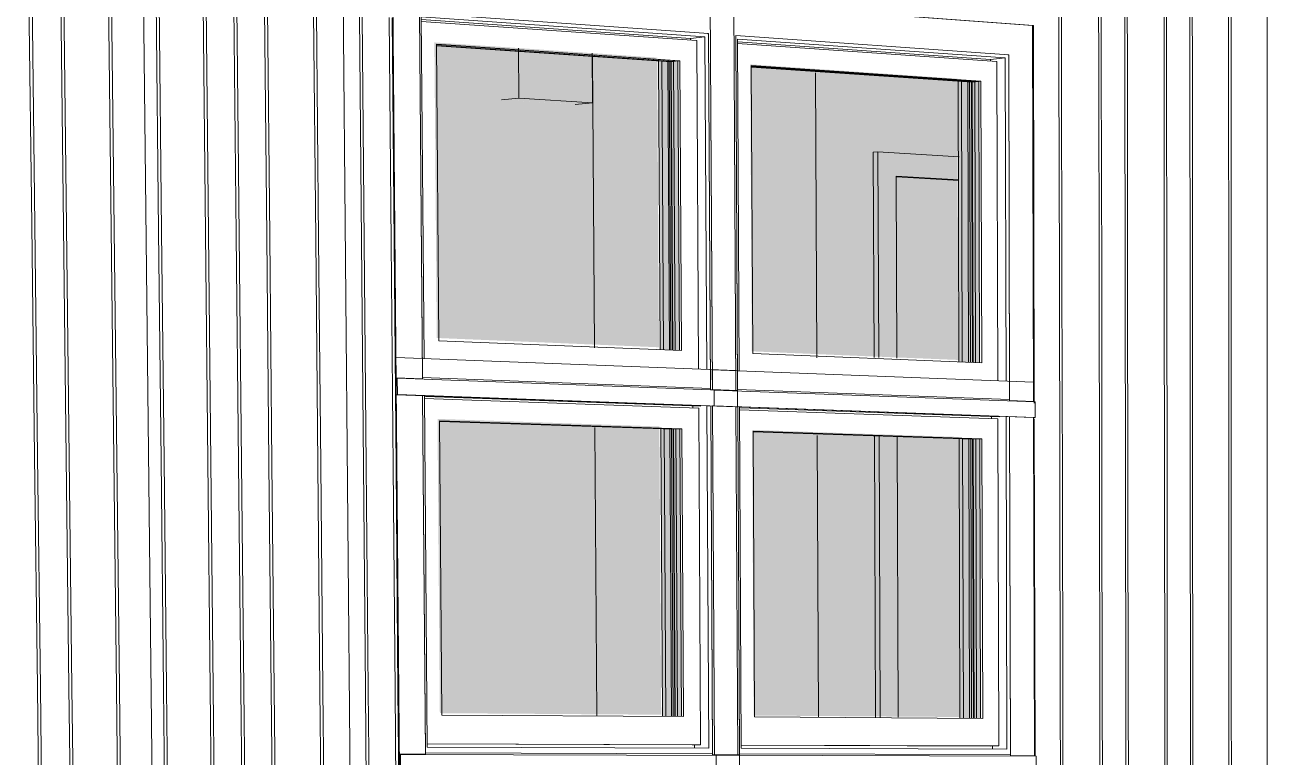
# Model space of a CAD drawing. Header units: inches. Extents: x 5690 to 5695, y -585 to 907.
# Drawn here: x 5692.914 to 5693.0891, y -584.1623 to -584.0591 of the extents above; entities that cross this region are included whole.
import ezdxf

# ---------------------------------------------------------------- set-up
doc = ezdxf.new("R2010")
doc.units = ezdxf.units.IN
doc.header["$MEASUREMENT"] = 0
for name, color, linetype, lineweight in [('A-DOOR-2', 31, 'Continuous', 9), ('A-DOOR-FRAM', 31, 'Continuous', 9), ('A-GLAZ-2', 151, 'Continuous', 9), ('A-WALL-PATT-1', 111, 'Continuous', 9), ('G-ANNO-SYMB-1', 111, 'Continuous', 9), ('I-WALL', 2, 'Continuous', 13), ('I-WALL-1', 2, 'Continuous', 9), ('M-HVAC-DUCT', 70, 'Continuous', 9)]:
    doc.layers.add(name, color=color, linetype=linetype, lineweight=lineweight)
doc.layers.add('A-GLAZ-1', color=151, linetype='Continuous', lineweight=13, transparency=0.75)

# ---------------------------------------------------------------- blocks, each defined once
blk = doc.blocks.new('FP_98-3D View 1 Copy 1 Copy 1')
at = {"layer": 'A-WALL-PATT-1'}
for p, q in [((-4883.58799, -584.02206), (-4883.58823, -584.00159)), ((-4883.58842, -584.02202), (-4883.58866, -584.00206)), ((-4883.59292, -584.02161), (-4883.59309, -584.00694)), ((-4883.59248, -584.02165), (-4883.59266, -584.00647)), ((-4883.59252, -584.05455), (-4883.59292, -584.02161)), ((-4883.59292, -584.02161), (-4883.59292, -584.02161)), ((-4883.59208, -584.05458), (-4883.59248, -584.02165)), ((-4883.59248, -584.02165), (-4883.59248, -584.02165)), ((-4883.58804, -584.05486), (-4883.58842, -584.02202)), ((-4883.58842, -584.02202), (-4883.58842, -584.02202)), ((-4883.5876, -584.05489), (-4883.58799, -584.02206)), ((-4883.58799, -584.02206), (-4883.58799, -584.02206)), ((-4883.59212, -584.08733), (-4883.59252, -584.05455)), ((-4883.59252, -584.05455), (-4883.59252, -584.05455)), ((-4883.59168, -584.08735), (-4883.59208, -584.05458)), ((-4883.59208, -584.05458), (-4883.59208, -584.05458)), ((-4883.58765, -584.08755), (-4883.58804, -584.05486)), ((-4883.58804, -584.05486), (-4883.58804, -584.05486)), ((-4883.58722, -584.08757), (-4883.5876, -584.05489)), ((-4883.5876, -584.05489), (-4883.5876, -584.05489)), ((-4883.59172, -584.11997), (-4883.59212, -584.08733)), ((-4883.59212, -584.08733), (-4883.59212, -584.08733)), ((-4883.59129, -584.11998), (-4883.59168, -584.08735)), ((-4883.59168, -584.08735), (-4883.59168, -584.08735)), ((-4883.58726, -584.1201), (-4883.58765, -584.08755)), ((-4883.58765, -584.08755), (-4883.58765, -584.08755)), ((-4883.58683, -584.12011), (-4883.58722, -584.08757)), ((-4883.58722, -584.08757), (-4883.58722, -584.08757)), ((-4883.59133, -584.15246), (-4883.59172, -584.11997)), ((-4883.59172, -584.11997), (-4883.59172, -584.11997)), ((-4883.59089, -584.15246), (-4883.59129, -584.11998)), ((-4883.59129, -584.11998), (-4883.59129, -584.11998)), ((-4883.58688, -584.15249), (-4883.58726, -584.1201)), ((-4883.58726, -584.1201), (-4883.58726, -584.1201)), ((-4883.58645, -584.1525), (-4883.58683, -584.12011)), ((-4883.58683, -584.12011), (-4883.58683, -584.12011)), ((-4883.59093, -584.1848), (-4883.59133, -584.15246)), ((-4883.59133, -584.15246), (-4883.59133, -584.15246)), ((-4883.5905, -584.18479), (-4883.59089, -584.15246)), ((-4883.59089, -584.15246), (-4883.59089, -584.15246)), ((-4883.5865, -584.18474), (-4883.58688, -584.15249)), ((-4883.58688, -584.15249), (-4883.58688, -584.15249)), ((-4883.58607, -584.18474), (-4883.58645, -584.1525)), ((-4883.58645, -584.1525), (-4883.58645, -584.1525)), ((-4883.5906, -584.21212), (-4883.59093, -584.1848)), ((-4883.59093, -584.1848), (-4883.59093, -584.1848)), ((-4883.59017, -584.21211), (-4883.5905, -584.18479)), ((-4883.5905, -584.18479), (-4883.5905, -584.18479)), ((-4883.58617, -584.21199), (-4883.5865, -584.18474)), ((-4883.5865, -584.18474), (-4883.5865, -584.18474)), ((-4883.58575, -584.21198), (-4883.58607, -584.18474)), ((-4883.58607, -584.18474), (-4883.58607, -584.18474))]:
    blk.add_line(p, q, dxfattribs=at)
blk = doc.blocks.new('FP_112-3D View 1 Copy 1 Copy 1')
at = {"layer": 'A-WALL-PATT-1'}
for p, q in [((-4883.44734, -584.06471), (-4883.4474, -584.0348)), ((-4883.44698, -584.06473), (-4883.44704, -584.03483)), ((-4883.44173, -584.0651), (-4883.44178, -584.0353)), ((-4883.44137, -584.06512), (-4883.44142, -584.03534)), ((-4883.43805, -584.06536), (-4883.4381, -584.03564)), ((-4883.4377, -584.06538), (-4883.43774, -584.03567)), ((-4883.43252, -584.06574), (-4883.43255, -584.03614)), ((-4883.43217, -584.06577), (-4883.4322, -584.03617)), ((-4883.42889, -584.066), (-4883.42891, -584.03647)), ((-4883.42854, -584.06602), (-4883.42856, -584.0365)), ((-4883.42343, -584.06638), (-4883.42344, -584.03697)), ((-4883.42308, -584.0664), (-4883.42309, -584.037)), ((-4883.418, -584.06676), (-4883.418, -584.03746)), ((-4883.58092, -584.08789), (-4883.58129, -584.05533)), ((-4883.58049, -584.08791), (-4883.58086, -584.05536)), ((-4883.57425, -584.08822), (-4883.5746, -584.0558)), ((-4883.57382, -584.08824), (-4883.57418, -584.05583)), ((-4883.56763, -584.08854), (-4883.56797, -584.05626)), ((-4883.56721, -584.08856), (-4883.56755, -584.05629)), ((-4883.5633, -584.08876), (-4883.56363, -584.05657)), ((-4883.56288, -584.08878), (-4883.56321, -584.0566)), ((-4883.55899, -584.08897), (-4883.55931, -584.05687)), ((-4883.55858, -584.08899), (-4883.55889, -584.0569)), ((-4883.55209, -584.08931), (-4883.55239, -584.05735)), ((-4883.55168, -584.08933), (-4883.55198, -584.05738)), ((-4883.54566, -584.08963), (-4883.54594, -584.05781)), ((-4883.54525, -584.08965), (-4883.54553, -584.05783)), ((-4883.54145, -584.08984), (-4883.54172, -584.0581)), ((-4883.54104, -584.08986), (-4883.54131, -584.05813)), ((-4883.44727, -584.09449), (-4883.44734, -584.06471)), ((-4883.44734, -584.06471), (-4883.44734, -584.06471)), ((-4883.44692, -584.09451), (-4883.44698, -584.06473)), ((-4883.44698, -584.06473), (-4883.44698, -584.06473)), ((-4883.44168, -584.09477), (-4883.44173, -584.0651)), ((-4883.44173, -584.0651), (-4883.44173, -584.0651)), ((-4883.44132, -584.09479), (-4883.44137, -584.06512)), ((-4883.44137, -584.06512), (-4883.44137, -584.06512)), ((-4883.43801, -584.09495), (-4883.43805, -584.06536)), ((-4883.43805, -584.06536), (-4883.43805, -584.06536)), ((-4883.43766, -584.09497), (-4883.4377, -584.06538)), ((-4883.4377, -584.06538), (-4883.4377, -584.06538)), ((-4883.43249, -584.09522), (-4883.43252, -584.06574)), ((-4883.43252, -584.06574), (-4883.43252, -584.06574)), ((-4883.43214, -584.09524), (-4883.43217, -584.06577)), ((-4883.43217, -584.06577), (-4883.43217, -584.06577)), ((-4883.42887, -584.0954), (-4883.42889, -584.066)), ((-4883.42889, -584.066), (-4883.42889, -584.066)), ((-4883.42852, -584.09542), (-4883.42854, -584.06602)), ((-4883.42854, -584.06602), (-4883.42854, -584.06602)), ((-4883.42342, -584.09567), (-4883.42343, -584.06638)), ((-4883.42343, -584.06638), (-4883.42343, -584.06638)), ((-4883.42307, -584.09569), (-4883.42308, -584.0664)), ((-4883.42308, -584.0664), (-4883.42308, -584.0664)), ((-4883.418, -584.09594), (-4883.418, -584.06676)), ((-4883.418, -584.06676), (-4883.418, -584.06676)), ((-4883.58055, -584.12029), (-4883.58092, -584.08789)), ((-4883.58092, -584.08789), (-4883.58092, -584.08789)), ((-4883.58012, -584.1203), (-4883.58049, -584.08791)), ((-4883.58049, -584.08791), (-4883.58049, -584.08791)), ((-4883.5739, -584.12048), (-4883.57425, -584.08822)), ((-4883.57425, -584.08822), (-4883.57425, -584.08822)), ((-4883.57347, -584.1205), (-4883.57382, -584.08824)), ((-4883.57382, -584.08824), (-4883.57382, -584.08824)), ((-4883.5673, -584.12068), (-4883.56763, -584.08854)), ((-4883.56763, -584.08854), (-4883.56763, -584.08854)), ((-4883.56688, -584.12069), (-4883.56721, -584.08856)), ((-4883.56721, -584.08856), (-4883.56721, -584.08856)), ((-4883.56298, -584.1208), (-4883.5633, -584.08876)), ((-4883.5633, -584.08876), (-4883.5633, -584.08876)), ((-4883.56256, -584.12081), (-4883.56288, -584.08878)), ((-4883.56288, -584.08878), (-4883.56288, -584.08878)), ((-4883.55868, -584.12093), (-4883.55899, -584.08897)), ((-4883.55899, -584.08897), (-4883.55899, -584.08897)), ((-4883.55826, -584.12094), (-4883.55858, -584.08899)), ((-4883.55858, -584.08899), (-4883.55858, -584.08899)), ((-4883.55179, -584.12112), (-4883.55209, -584.08931)), ((-4883.55209, -584.08931), (-4883.55209, -584.08931)), ((-4883.55138, -584.12114), (-4883.55168, -584.08933)), ((-4883.55168, -584.08933), (-4883.55168, -584.08933)), ((-4883.54538, -584.12131), (-4883.54566, -584.08963)), ((-4883.54566, -584.08963), (-4883.54566, -584.08963)), ((-4883.54497, -584.12132), (-4883.54525, -584.08965)), ((-4883.54525, -584.08965), (-4883.54525, -584.08965)), ((-4883.54117, -584.12143), (-4883.54145, -584.08984)), ((-4883.54145, -584.08984), (-4883.54145, -584.08984)), ((-4883.54077, -584.12144), (-4883.54104, -584.08986)), ((-4883.54104, -584.08986), (-4883.54104, -584.08986)), ((-4883.44721, -584.12416), (-4883.44727, -584.09449)), ((-4883.44727, -584.09449), (-4883.44727, -584.09449)), ((-4883.44686, -584.12417), (-4883.44692, -584.09451)), ((-4883.44692, -584.09451), (-4883.44692, -584.09451)), ((-4883.44163, -584.12432), (-4883.44168, -584.09477)), ((-4883.44168, -584.09477), (-4883.44168, -584.09477)), ((-4883.44128, -584.12433), (-4883.44132, -584.09479)), ((-4883.44132, -584.09479), (-4883.44132, -584.09479)), ((-4883.43797, -584.12442), (-4883.43801, -584.09495)), ((-4883.43801, -584.09495), (-4883.43801, -584.09495)), ((-4883.43762, -584.12443), (-4883.43766, -584.09497)), ((-4883.43766, -584.09497), (-4883.43766, -584.09497)), ((-4883.43246, -584.12458), (-4883.43249, -584.09522)), ((-4883.43249, -584.09522), (-4883.43249, -584.09522)), ((-4883.43211, -584.12459), (-4883.43214, -584.09524)), ((-4883.43214, -584.09524), (-4883.43214, -584.09524)), ((-4883.42885, -584.12469), (-4883.42887, -584.0954)), ((-4883.42887, -584.0954), (-4883.42887, -584.0954)), ((-4883.4285, -584.1247), (-4883.42852, -584.09542)), ((-4883.42852, -584.09542), (-4883.42852, -584.09542)), ((-4883.4234, -584.12485), (-4883.42342, -584.09567)), ((-4883.42342, -584.09567), (-4883.42342, -584.09567)), ((-4883.42306, -584.12486), (-4883.42307, -584.09569)), ((-4883.42307, -584.09569), (-4883.42307, -584.09569)), ((-4883.418, -584.125), (-4883.418, -584.09594)), ((-4883.418, -584.09594), (-4883.418, -584.09594)), ((-4883.58018, -584.15255), (-4883.58055, -584.12029)), ((-4883.58055, -584.12029), (-4883.58055, -584.12029)), ((-4883.57976, -584.15255), (-4883.58012, -584.1203)), ((-4883.58012, -584.1203), (-4883.58012, -584.1203)), ((-4883.57355, -584.15261), (-4883.5739, -584.12048)), ((-4883.5739, -584.12048), (-4883.5739, -584.12048)), ((-4883.57312, -584.15261), (-4883.57347, -584.1205)), ((-4883.57347, -584.1205), (-4883.57347, -584.1205)), ((-4883.56696, -584.15267), (-4883.5673, -584.12068)), ((-4883.5673, -584.12068), (-4883.5673, -584.12068)), ((-4883.56654, -584.15267), (-4883.56688, -584.12069)), ((-4883.56688, -584.12069), (-4883.56688, -584.12069)), ((-4883.56265, -584.1527), (-4883.56298, -584.1208)), ((-4883.56298, -584.1208), (-4883.56298, -584.1208)), ((-4883.56224, -584.15271), (-4883.56256, -584.12081)), ((-4883.56256, -584.12081), (-4883.56256, -584.12081)), ((-4883.55836, -584.15274), (-4883.55868, -584.12093)), ((-4883.55868, -584.12093), (-4883.55868, -584.12093)), ((-4883.55795, -584.15274), (-4883.55826, -584.12094)), ((-4883.55826, -584.12094), (-4883.55826, -584.12094)), ((-4883.5515, -584.1528), (-4883.55179, -584.12112)), ((-4883.55179, -584.12112), (-4883.55179, -584.12112)), ((-4883.55109, -584.1528), (-4883.55138, -584.12114)), ((-4883.55138, -584.12114), (-4883.55138, -584.12114)), ((-4883.5451, -584.15285), (-4883.54538, -584.12131)), ((-4883.54538, -584.12131), (-4883.54538, -584.12131)), ((-4883.54469, -584.15286), (-4883.54497, -584.12132)), ((-4883.54497, -584.12132), (-4883.54497, -584.12132)), ((-4883.5409, -584.15289), (-4883.54117, -584.12143)), ((-4883.54117, -584.12143), (-4883.54117, -584.12143)), ((-4883.5405, -584.15289), (-4883.54077, -584.12144)), ((-4883.54077, -584.12144), (-4883.54077, -584.12144)), ((-4883.44715, -584.1537), (-4883.44721, -584.12416)), ((-4883.44721, -584.12416), (-4883.44721, -584.12416)), ((-4883.4468, -584.1537), (-4883.44686, -584.12417)), ((-4883.44686, -584.12417), (-4883.44686, -584.12417)), ((-4883.44158, -584.15374), (-4883.44163, -584.12432)), ((-4883.44163, -584.12432), (-4883.44163, -584.12432)), ((-4883.44123, -584.15375), (-4883.44128, -584.12433)), ((-4883.44128, -584.12433), (-4883.44128, -584.12433)), ((-4883.43793, -584.15378), (-4883.43797, -584.12442)), ((-4883.43797, -584.12442), (-4883.43797, -584.12442)), ((-4883.43758, -584.15378), (-4883.43762, -584.12443)), ((-4883.43762, -584.12443), (-4883.43762, -584.12443)), ((-4883.43243, -584.15382), (-4883.43246, -584.12458)), ((-4883.43246, -584.12458), (-4883.43246, -584.12458)), ((-4883.43208, -584.15383), (-4883.43211, -584.12459)), ((-4883.43211, -584.12459), (-4883.43211, -584.12459)), ((-4883.42882, -584.15385), (-4883.42885, -584.12469)), ((-4883.42885, -584.12469), (-4883.42885, -584.12469)), ((-4883.42848, -584.15386), (-4883.4285, -584.1247)), ((-4883.4285, -584.1247), (-4883.4285, -584.1247)), ((-4883.42339, -584.1539), (-4883.4234, -584.12485)), ((-4883.4234, -584.12485), (-4883.4234, -584.12485)), ((-4883.42305, -584.1539), (-4883.42306, -584.12486)), ((-4883.42306, -584.12486), (-4883.42306, -584.12486)), ((-4883.418, -584.15395), (-4883.418, -584.125)), ((-4883.418, -584.125), (-4883.418, -584.125)), ((-4883.57982, -584.18467), (-4883.58018, -584.15255)), ((-4883.58018, -584.15255), (-4883.58018, -584.15255)), ((-4883.57939, -584.18466), (-4883.57976, -584.15255)), ((-4883.57976, -584.15255), (-4883.57976, -584.15255)), ((-4883.5732, -584.18459), (-4883.57355, -584.15261)), ((-4883.57355, -584.15261), (-4883.57355, -584.15261)), ((-4883.57278, -584.18458), (-4883.57312, -584.15261)), ((-4883.57312, -584.15261), (-4883.57312, -584.15261)), ((-4883.56663, -584.18451), (-4883.56696, -584.15267)), ((-4883.56696, -584.15267), (-4883.56696, -584.15267)), ((-4883.56621, -584.18451), (-4883.56654, -584.15267)), ((-4883.56654, -584.15267), (-4883.56654, -584.15267)), ((-4883.56233, -584.18446), (-4883.56265, -584.1527)), ((-4883.56265, -584.1527), (-4883.56265, -584.1527)), ((-4883.56191, -584.18446), (-4883.56224, -584.15271)), ((-4883.56224, -584.15271), (-4883.56224, -584.15271)), ((-4883.55805, -584.18441), (-4883.55836, -584.15274)), ((-4883.55836, -584.15274), (-4883.55836, -584.15274)), ((-4883.55764, -584.18441), (-4883.55795, -584.15274)), ((-4883.55795, -584.15274), (-4883.55795, -584.15274)), ((-4883.5512, -584.18433), (-4883.5515, -584.1528)), ((-4883.5515, -584.1528), (-4883.5515, -584.1528)), ((-4883.55079, -584.18433), (-4883.55109, -584.1528)), ((-4883.55109, -584.1528), (-4883.55109, -584.1528)), ((-4883.54482, -584.18426), (-4883.5451, -584.15285)), ((-4883.5451, -584.15285), (-4883.5451, -584.15285)), ((-4883.54441, -584.18425), (-4883.54469, -584.15286)), ((-4883.54469, -584.15286), (-4883.54469, -584.15286)), ((-4883.54063, -584.18421), (-4883.5409, -584.15289)), ((-4883.5409, -584.15289), (-4883.5409, -584.15289)), ((-4883.54023, -584.1842), (-4883.5405, -584.15289)), ((-4883.5405, -584.15289), (-4883.5405, -584.15289)), ((-4883.44709, -584.18311), (-4883.44715, -584.1537)), ((-4883.44715, -584.1537), (-4883.44715, -584.1537)), ((-4883.44674, -584.18311), (-4883.4468, -584.1537)), ((-4883.4468, -584.1537), (-4883.4468, -584.1537)), ((-4883.44153, -584.18305), (-4883.44158, -584.15374)), ((-4883.44158, -584.15374), (-4883.44158, -584.15374)), ((-4883.44118, -584.18305), (-4883.44123, -584.15375)), ((-4883.44123, -584.15375), (-4883.44123, -584.15375)), ((-4883.43789, -584.18301), (-4883.43793, -584.15378)), ((-4883.43793, -584.15378), (-4883.43793, -584.15378)), ((-4883.43754, -584.183), (-4883.43758, -584.15378)), ((-4883.43758, -584.15378), (-4883.43758, -584.15378)), ((-4883.4324, -584.18294), (-4883.43243, -584.15382)), ((-4883.43243, -584.15382), (-4883.43243, -584.15382)), ((-4883.43205, -584.18294), (-4883.43208, -584.15383)), ((-4883.43208, -584.15383), (-4883.43208, -584.15383)), ((-4883.4288, -584.1829), (-4883.42882, -584.15385)), ((-4883.42882, -584.15385), (-4883.42882, -584.15385)), ((-4883.42846, -584.1829), (-4883.42848, -584.15386)), ((-4883.42848, -584.15386), (-4883.42848, -584.15386)), ((-4883.42338, -584.18284), (-4883.42339, -584.1539)), ((-4883.42339, -584.1539), (-4883.42339, -584.1539)), ((-4883.42304, -584.18283), (-4883.42305, -584.1539)), ((-4883.42305, -584.1539), (-4883.42305, -584.1539)), ((-4883.418, -584.18277), (-4883.418, -584.15395)), ((-4883.418, -584.15395), (-4883.418, -584.15395))]:
    blk.add_line(p, q, dxfattribs=at)

msp = doc.modelspace()

# ---------------------------------------------------------------- hatches: boundary and pattern name
at = {"layer": 'A-GLAZ-1'}
for points in [[(5693.0034, -584.10457), (5693.00314, -584.06377), (5692.99397, -584.06312), (5692.99402, -584.0701), (5692.99166, -584.07036), (5692.98128, -584.0697), (5692.98123, -584.06225), (5692.97174, -584.06162), (5692.97208, -584.10326), (5693.00314, -584.10456)], [(5693.00627, -584.10503), (5693.00603, -584.06423), (5692.97202, -584.06192), (5692.97202, -584.06209), (5693.00333, -584.06421), (5693.00358, -584.1049), (5693.00625, -584.10503)], [(5692.99166, -584.07036), (5692.99402, -584.07011), (5692.99398, -584.06313), (5692.98123, -584.06225), (5692.98128, -584.0697), (5692.99063, -584.07029)], [(5693.03371, -584.10587), (5693.0336, -584.07709), (5693.03426, -584.07702), (5693.04552, -584.0777), (5693.04548, -584.06673), (5693.01626, -584.06471), (5693.01647, -584.10514), (5693.03359, -584.10587)], [(5693.04859, -584.10675), (5693.04848, -584.06711), (5693.0164, -584.06493), (5693.0164, -584.06509), (5693.04555, -584.06709), (5693.04567, -584.10661), (5693.04851, -584.10674)], [(5693.0456, -584.10636), (5693.04548, -584.0777), (5693.03426, -584.07702), (5693.0336, -584.07709), (5693.03371, -584.10587), (5693.04547, -584.10635)], [(5693.00371, -584.15634), (5693.00345, -584.11573), (5692.97218, -584.11466), (5692.97251, -584.15612), (5693.00345, -584.15634)], [(5693.00656, -584.1566), (5693.00628, -584.11607), (5692.97245, -584.11494), (5692.97245, -584.11502), (5693.00364, -584.11605), (5693.00389, -584.15657), (5693.00656, -584.1566)], [(5693.0339, -584.15658), (5693.03375, -584.11681), (5693.01653, -584.11621), (5693.01673, -584.15645), (5693.03359, -584.15658)], [(5693.04873, -584.15687), (5693.04862, -584.11748), (5693.01666, -584.11641), (5693.01666, -584.11649), (5693.0457, -584.11746), (5693.04586, -584.15683), (5693.04873, -584.15687)], [(5693.04576, -584.15666), (5693.04563, -584.11721), (5693.03375, -584.11681), (5693.0339, -584.15658), (5693.04563, -584.15666)]]:
    msp.add_hatch(color=256, dxfattribs=at).paths.add_polyline_path(points, flags=0)

# ---------------------------------------------------------------- linework, layer by layer
at = {"layer": 'A-DOOR-2'}
msp.add_line((5693.04566, -584.08106), (5693.03685, -584.08055), dxfattribs=at)
at = {"layer": 'A-DOOR-FRAM'}
for p, q in [((5693.0336, -584.07709), (5693.03426, -584.07702)), ((5693.0336, -584.07709), (5693.03371, -584.10601)), ((5693.03371, -584.10601), (5693.0336, -584.07709)), ((5693.03426, -584.07702), (5693.03437, -584.10603)), ((5693.0457, -584.07772), (5693.03426, -584.07702)), ((5693.03693, -584.10612), (5693.03684, -584.08045)), ((5693.03684, -584.08045), (5693.04566, -584.08096)), ((5693.04566, -584.08106), (5693.03685, -584.08055)), ((5693.03375, -584.11696), (5693.0339, -584.15667)), ((5693.0339, -584.15667), (5693.03375, -584.11696)), ((5693.03441, -584.11699), (5693.03456, -584.15667)), ((5693.03711, -584.15669), (5693.03697, -584.11706))]:
    msp.add_line(p, q, dxfattribs=at)
at = {"layer": 'A-GLAZ-2'}
for p, q in [((5693.01062, -584.05588), (5693.01092, -584.11059)), ((5693.05606, -584.05923), (5693.01062, -584.05588)), ((5693.01092, -584.11054), (5693.01062, -584.05588)), ((5693.05606, -584.05923), (5693.01062, -584.05588)), ((5692.96962, -584.05749), (5693.01039, -584.06037)), ((5692.97005, -584.10885), (5692.96962, -584.05749)), ((5692.97005, -584.10902), (5692.96962, -584.05749)), ((5692.96962, -584.05749), (5693.01039, -584.06037)), ((5693.01423, -584.11072), (5693.01394, -584.05613)), ((5693.01394, -584.05613), (5693.01423, -584.11066)), ((5692.96989, -584.05803), (5693.00987, -584.06084)), ((5692.97029, -584.10616), (5692.96989, -584.05803)), ((5693.00871, -584.06137), (5692.96989, -584.05866)), ((5693.00785, -584.06107), (5692.96993, -584.05841)), ((5693.05618, -584.11227), (5693.05606, -584.05923)), ((5693.05606, -584.05923), (5693.05618, -584.11222)), ((5693.00785, -584.06107), (5693.00987, -584.06084)), ((5693.00785, -584.0613), (5693.00785, -584.06107)), ((5693.00987, -584.06084), (5693.01013, -584.10771)), ((5693.01039, -584.06037), (5693.01025, -584.06039)), ((5693.01039, -584.06037), (5693.01025, -584.06039)), ((5693.01039, -584.06037), (5693.01066, -584.11036)), ((5693.01039, -584.06037), (5693.01067, -584.11053)), ((5693.01422, -584.06064), (5693.05269, -584.06335)), ((5693.01448, -584.1105), (5693.01422, -584.06064)), ((5693.01448, -584.11067), (5693.01422, -584.06064)), ((5693.01422, -584.06064), (5693.05269, -584.06335)), ((5693.01446, -584.06116), (5693.05219, -584.06381)), ((5693.01471, -584.10789), (5693.01446, -584.06116)), ((5692.97236, -584.10365), (5692.97202, -584.06187)), ((5692.97202, -584.06187), (5693.00632, -584.0642)), ((5693.00603, -584.06423), (5692.97202, -584.06192)), ((5693.00603, -584.06423), (5692.97202, -584.06192)), ((5692.97202, -584.06192), (5693.00603, -584.06423)), ((5692.97204, -584.06203), (5693.00545, -584.06429)), ((5693.00512, -584.06433), (5692.97204, -584.06209)), ((5693.00897, -584.10766), (5693.00871, -584.06137)), ((5693.05103, -584.06432), (5693.01447, -584.06177)), ((5693.05014, -584.06403), (5693.01451, -584.06153)), ((5693.00358, -584.10491), (5693.00333, -584.0642)), ((5693.0038, -584.06423), (5693.00404, -584.10493)), ((5693.00404, -584.10493), (5693.0038, -584.06423)), ((5693.00486, -584.10497), (5693.00462, -584.06429)), ((5693.00508, -584.10498), (5693.00484, -584.06431)), ((5693.00532, -584.10499), (5693.00508, -584.06432)), ((5693.00512, -584.06433), (5693.00603, -584.06423)), ((5693.00535, -584.10499), (5693.00512, -584.06433)), ((5693.00603, -584.06423), (5693.00545, -584.06429)), ((5693.00545, -584.06429), (5693.00569, -584.105)), ((5693.00632, -584.0642), (5693.00603, -584.06423)), ((5693.00627, -584.10503), (5693.00603, -584.06423)), ((5693.00627, -584.10503), (5693.00603, -584.06423)), ((5693.00603, -584.06423), (5693.00627, -584.10503)), ((5693.00632, -584.0642), (5693.00655, -584.10504)), ((5693.05014, -584.06403), (5693.05219, -584.06381)), ((5693.05014, -584.06426), (5693.05014, -584.06403)), ((5693.05115, -584.10931), (5693.05103, -584.06432)), ((5693.05219, -584.06381), (5693.05231, -584.10935)), ((5693.05269, -584.06335), (5693.05255, -584.06337)), ((5693.05269, -584.06335), (5693.05255, -584.06337)), ((5693.05269, -584.06335), (5693.05282, -584.11193)), ((5693.05269, -584.06335), (5693.05282, -584.11209)), ((5693.01661, -584.10545), (5693.0164, -584.06488)), ((5693.0164, -584.06488), (5693.04877, -584.06708)), ((5693.04848, -584.06711), (5693.01641, -584.06493)), ((5693.04848, -584.06711), (5693.01641, -584.06493)), ((5693.01641, -584.06493), (5693.04848, -584.06711)), ((5693.01642, -584.06503), (5693.04789, -584.06717)), ((5693.04755, -584.0672), (5693.01643, -584.06509)), ((5693.04567, -584.10662), (5693.04555, -584.06705)), ((5693.04603, -584.06709), (5693.04615, -584.10664)), ((5693.04615, -584.10664), (5693.04603, -584.06709)), ((5693.04702, -584.10668), (5693.04691, -584.06715)), ((5693.0473, -584.10669), (5693.04718, -584.06717)), ((5693.04757, -584.1067), (5693.04745, -584.06719)), ((5693.04755, -584.0672), (5693.04848, -584.06711)), ((5693.04766, -584.10671), (5693.04755, -584.0672)), ((5693.04848, -584.06711), (5693.04789, -584.06717)), ((5693.04789, -584.06717), (5693.048, -584.10672)), ((5693.04877, -584.06708), (5693.04848, -584.06711)), ((5693.04859, -584.10675), (5693.04848, -584.06711)), ((5693.04859, -584.10675), (5693.04848, -584.06711)), ((5693.04848, -584.06711), (5693.04859, -584.10675)), ((5693.04877, -584.06708), (5693.04888, -584.10676)), ((5693.00655, -584.10504), (5692.97236, -584.10365)), ((5693.01421, -584.10786), (5692.96634, -584.106)), ((5693.01421, -584.10786), (5692.96634, -584.106)), ((5693.04888, -584.10676), (5693.01661, -584.10545)), ((5693.01091, -584.10774), (5693.01092, -584.1106)), ((5693.05618, -584.1095), (5693.01091, -584.10774)), ((5693.01092, -584.1106), (5693.01091, -584.10774)), ((5693.05618, -584.1095), (5693.01091, -584.10774)), ((5693.01423, -584.11072), (5693.01421, -584.10786)), ((5693.01421, -584.10786), (5693.01423, -584.11072)), ((5692.97005, -584.10902), (5692.96637, -584.10889)), ((5692.96651, -584.10894), (5692.96637, -584.1089)), ((5692.96652, -584.11124), (5692.96651, -584.10894)), ((5692.96651, -584.10894), (5693.01447, -584.11072)), ((5693.01066, -584.11036), (5692.97005, -584.10885)), ((5693.05618, -584.11227), (5693.05618, -584.1095)), ((5693.05618, -584.1095), (5693.05618, -584.11227)), ((5692.96639, -584.11125), (5692.96652, -584.11124)), ((5692.96639, -584.11126), (5693.01424, -584.11296)), ((5693.01448, -584.11295), (5692.96652, -584.11124)), ((5692.97049, -584.16171), (5692.97007, -584.11137)), ((5692.97049, -584.16188), (5692.97007, -584.11137)), ((5692.97074, -584.1609), (5692.97033, -584.1114)), ((5693.009, -584.11316), (5692.97034, -584.11179)), ((5693.00928, -584.11289), (5692.97048, -584.11151)), ((5693.00928, -584.11289), (5692.97048, -584.11151)), ((5693.01423, -584.11066), (5693.01067, -584.11053)), ((5693.01116, -584.1106), (5693.01092, -584.11054)), ((5693.01448, -584.11067), (5693.01092, -584.11054)), ((5693.01117, -584.11283), (5693.01116, -584.1106)), ((5693.01116, -584.1106), (5693.05643, -584.11227)), ((5693.01423, -584.11066), (5693.01447, -584.11072)), ((5693.01447, -584.11072), (5693.01448, -584.11295)), ((5693.05282, -584.11193), (5693.01448, -584.1105)), ((5693.00815, -584.11313), (5693.00815, -584.11285)), ((5693.00926, -584.16059), (5693.009, -584.11316)), ((5693.01015, -584.11282), (5693.01042, -584.16103)), ((5693.01068, -584.11281), (5693.01095, -584.16183)), ((5693.01068, -584.11281), (5693.01095, -584.162)), ((5693.01093, -584.11284), (5693.01117, -584.11283)), ((5693.01093, -584.11284), (5693.0112, -584.162)), ((5693.0112, -584.162), (5693.01093, -584.11284)), ((5693.01093, -584.11284), (5693.05619, -584.11445)), ((5693.05643, -584.11444), (5693.01117, -584.11283)), ((5693.01448, -584.11295), (5693.01424, -584.11296)), ((5693.0145, -584.16201), (5693.01424, -584.11296)), ((5693.01424, -584.11296), (5693.0145, -584.16201)), ((5693.01475, -584.16184), (5693.01449, -584.11295)), ((5693.01475, -584.16201), (5693.01449, -584.11295)), ((5693.01498, -584.16105), (5693.01473, -584.11298)), ((5693.05117, -584.11465), (5693.01474, -584.11336)), ((5693.05142, -584.11439), (5693.01487, -584.11309)), ((5693.05142, -584.11439), (5693.01487, -584.11309)), ((5693.05618, -584.11222), (5693.05282, -584.11209)), ((5693.05618, -584.11222), (5693.05643, -584.11227)), ((5693.05643, -584.11227), (5693.05643, -584.11444)), ((5692.97279, -584.15638), (5692.97245, -584.11491)), ((5692.97245, -584.11491), (5693.00662, -584.11605)), ((5693.00633, -584.11607), (5692.97246, -584.11494)), ((5693.00633, -584.11607), (5692.97246, -584.11494)), ((5692.97246, -584.11494), (5693.00633, -584.11607)), ((5692.97247, -584.11499), (5693.00575, -584.1161)), ((5693.00542, -584.11612), (5692.97247, -584.11502)), ((5693.05028, -584.11462), (5693.05028, -584.11434)), ((5693.05129, -584.16074), (5693.05117, -584.11465)), ((5693.05232, -584.11432), (5693.05244, -584.16118)), ((5693.05282, -584.11431), (5693.05294, -584.16195)), ((5693.05282, -584.11431), (5693.05295, -584.16211)), ((5693.05643, -584.11444), (5693.05619, -584.11445)), ((5693.0563, -584.16213), (5693.05619, -584.11445)), ((5693.05619, -584.11445), (5693.0563, -584.16212)), ((5693.00389, -584.15658), (5693.00364, -584.11605)), ((5693.00411, -584.11607), (5693.00435, -584.15658)), ((5693.00435, -584.15658), (5693.00411, -584.11607)), ((5693.00516, -584.15659), (5693.00492, -584.1161)), ((5693.00538, -584.15659), (5693.00514, -584.11611)), ((5693.00562, -584.15659), (5693.00538, -584.11612)), ((5693.00542, -584.11612), (5693.00633, -584.11607)), ((5693.00566, -584.15659), (5693.00542, -584.11612)), ((5693.00633, -584.11607), (5693.00575, -584.1161)), ((5693.00575, -584.1161), (5693.00599, -584.15659)), ((5693.00662, -584.11605), (5693.00633, -584.11607)), ((5693.00656, -584.1566), (5693.00633, -584.11607)), ((5693.00656, -584.1566), (5693.00633, -584.11607)), ((5693.00633, -584.11607), (5693.00656, -584.1566)), ((5693.00662, -584.11605), (5693.00685, -584.1566)), ((5693.01687, -584.15666), (5693.01666, -584.11639)), ((5693.01666, -584.11639), (5693.04891, -584.11746)), ((5693.04862, -584.11748), (5693.01667, -584.11641)), ((5693.04862, -584.11748), (5693.01667, -584.11641)), ((5693.01667, -584.11641), (5693.04862, -584.11748)), ((5693.01668, -584.11646), (5693.04803, -584.11751)), ((5693.04769, -584.11752), (5693.01669, -584.11649)), ((5693.04582, -584.15684), (5693.0457, -584.11745)), ((5693.04618, -584.11747), (5693.0463, -584.15685)), ((5693.0463, -584.15685), (5693.04618, -584.11747)), ((5693.04717, -584.15685), (5693.04705, -584.1175)), ((5693.04744, -584.15686), (5693.04733, -584.11751)), ((5693.04771, -584.15686), (5693.0476, -584.11752)), ((5693.04769, -584.11752), (5693.04862, -584.11748)), ((5693.04781, -584.15686), (5693.04769, -584.11752)), ((5693.04862, -584.11748), (5693.04803, -584.11751)), ((5693.04803, -584.11751), (5693.04815, -584.15686)), ((5693.04891, -584.11746), (5693.04862, -584.11748)), ((5693.04873, -584.15687), (5693.04862, -584.11748)), ((5693.04873, -584.15687), (5693.04862, -584.11748)), ((5693.04862, -584.11748), (5693.04873, -584.15687)), ((5693.04891, -584.11746), (5693.04902, -584.15687)), ((5693.00685, -584.1566), (5692.97279, -584.15638)), ((5693.04902, -584.15687), (5693.01687, -584.15666)), ((5693.01042, -584.16103), (5692.97074, -584.1609)), ((5692.97075, -584.16044), (5693.00926, -584.16059)), ((5693.00807, -584.16059), (5692.97077, -584.16045)), ((5693.00898, -584.16059), (5693.00807, -584.16059)), ((5693.00842, -584.16102), (5693.00842, -584.16058)), ((5693.00926, -584.16059), (5693.00898, -584.16059)), ((5693.01499, -584.16061), (5693.05129, -584.16074)), ((5693.05008, -584.16075), (5693.01502, -584.16062)), ((5693.051, -584.16074), (5693.05008, -584.16075)), ((5693.05041, -584.16117), (5693.05041, -584.16074)), ((5693.05129, -584.16074), (5693.051, -584.16074)), ((5692.97049, -584.16188), (5692.96682, -584.16187)), ((5692.96696, -584.16194), (5692.96682, -584.1619)), ((5692.96698, -584.16423), (5692.96696, -584.16194)), ((5692.96696, -584.16194), (5693.01473, -584.16207)), ((5693.01095, -584.16183), (5692.97049, -584.16171)), ((5693.01118, -584.162), (5693.01095, -584.162)), ((5693.01144, -584.16206), (5693.0112, -584.162)), ((5693.01475, -584.16201), (5693.0112, -584.162)), ((5693.0145, -584.16201), (5693.0112, -584.162)), ((5693.01145, -584.16428), (5693.01144, -584.16206)), ((5693.01144, -584.16206), (5693.05654, -584.16219)), ((5693.0145, -584.16201), (5693.01473, -584.16207)), ((5693.01473, -584.16207), (5693.01475, -584.16429)), ((5693.05294, -584.16195), (5693.01475, -584.16184)), ((5693.05244, -584.16118), (5693.01498, -584.16105)), ((5693.0563, -584.16212), (5693.05295, -584.16211)), ((5693.0563, -584.16212), (5693.05654, -584.16219)), ((5693.05654, -584.16219), (5693.05654, -584.16434))]:
    msp.add_line(p, q, dxfattribs=at)
at = {"layer": 'G-ANNO-SYMB-1'}
for p, q in [((5692.96196, -584.39632), (5692.95831, -583.99413)), ((5692.93431, -584.3797), (5692.93019, -584.00604))]:
    msp.add_line(p, q, dxfattribs=at)
at = {"layer": 'I-WALL'}
for p, q in [((5692.96684, -584.16423), (5692.96588, -584.05257)), ((5692.96588, -584.05257), (5693.05616, -584.05922)), ((5693.05616, -584.05922), (5693.05606, -584.05923)), ((5693.05616, -584.05922), (5693.05628, -584.11246)), ((5692.9943, -584.10467), (5692.99402, -584.06361)), ((5693.02565, -584.10607), (5693.02547, -584.06592)), ((5693.03685, -584.08055), (5693.04566, -584.08106)), ((5693.05629, -584.11463), (5693.0564, -584.1622)), ((5692.99464, -584.15643), (5692.99437, -584.11586)), ((5693.02587, -584.1567), (5693.0257, -584.11702))]:
    msp.add_line(p, q, dxfattribs=at)
at = {"layer": 'M-HVAC-DUCT'}
for p, q in [((5692.98359, -584.06242), (5692.98364, -584.06945)), ((5692.99402, -584.07011), (5692.99398, -584.06313)), ((5692.98364, -584.06945), (5692.98121, -584.06971)), ((5692.98364, -584.06945), (5692.99402, -584.07011)), ((5692.99159, -584.07036), (5692.99402, -584.07011))]:
    msp.add_line(p, q, dxfattribs=at)

# ---------------------------------------------------------------- block references
at = {"layer": 'I-WALL-1'}
for name in ['FP_112-3D View 1 Copy 1 Copy 1', 'FP_98-3D View 1 Copy 1 Copy 1']:
    msp.add_blockref(name, (10576.50711, 0), dxfattribs=at)

doc.saveas('drawing.dxf')
